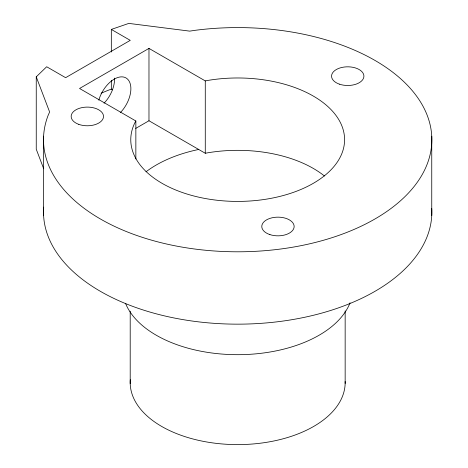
<?xml version="1.0" encoding="UTF-8"?>
<svg xmlns="http://www.w3.org/2000/svg" width="468" height="468" viewBox="0 0 468 468"><rect width="100%" height="100%" fill="white"/><g stroke="black" fill="none" stroke-linecap="round" stroke-linejoin="round"><path stroke-width="0.7" d="M135.855 120.99L135.018 122.476A106.903 61.717 0 0 0 227.618 201.141A106.903 61.717 0 0 0 344.109 133.889A106.903 61.717 0 0 0 207.85 80.426L205.276 80.911L148.976 48.403L79.554 88.481L135.855 120.99L135.855 158.997M43.711 168.802L36.247 149.198L36.247 76.84L46.683 66.748L65.619 77.682L130.262 40.359L111.326 29.425L111.326 52.007M135.72 128.407L148.976 120.756L205.276 153.264L207.85 152.784A106.903 61.717 0 0 1 324.447 175.997M111.326 29.425L128.805 23.4L189.698 31.128L195.32 30.291A194.173 112.104 0 0 1 431.326 131.485A194.173 112.104 0 0 1 223.458 251.497A194.173 112.104 0 0 1 48.181 115.239L49.626 111.992L36.247 76.84M112.589 89.879L111.326 89.148L108.915 90.031A229.08 132.257 0 0 0 101.094 93.243M198.713 149.473L197.666 149.684A115.192 66.509 0 0 0 146.016 171.774M431.753 136.176L431.753 215.572M345.156 310.869L345.156 383.456M205.276 80.911L205.276 153.264M148.976 48.403L148.976 120.756M130.203 311.226L130.203 383.59M111.326 80.408L111.326 89.148M43.6 136.176L43.6 215.572M114.525 78.103A23.499 13.566 -60 0 1 111.969 91.061L111.682 91.734A23.499 13.566 -60 0 1 104.06 103.188M431.753 208.529A194.173 112.104 0 0 1 236.457 324.154A194.173 112.104 0 0 1 43.694 207.125M350.064 302.773A115.192 66.509 0 0 1 238.13 354.685A115.192 66.509 0 0 1 125.494 303.282M120.381 112.612A23.499 13.566 -60 0 0 128.004 101.152L128.291 100.485A23.499 13.566 -60 0 0 123.388 76.998A23.499 13.566 -60 0 0 100.521 95.454L100.234 96.121A23.499 13.566 -60 0 0 98.812 100.164M345.15 381.508A107.488 62.057 0 0 1 236.106 444.6A107.488 62.057 0 0 1 130.303 379.688M339.347 84.141A16.181 9.342 0 0 0 363.911 76.354A16.181 9.342 0 0 0 339.949 67.965A16.181 9.342 0 0 0 339.347 84.141M269.872 234.585A16.181 9.342 0 0 0 294.144 226.494A16.181 9.342 0 0 0 269.872 218.404A16.181 9.342 0 0 0 269.872 234.585M78.811 124.377A16.181 9.342 0 0 0 103.51 116.731A16.181 9.342 0 0 0 79.689 108.207A16.181 9.342 0 0 0 78.811 124.377"/></g></svg>
